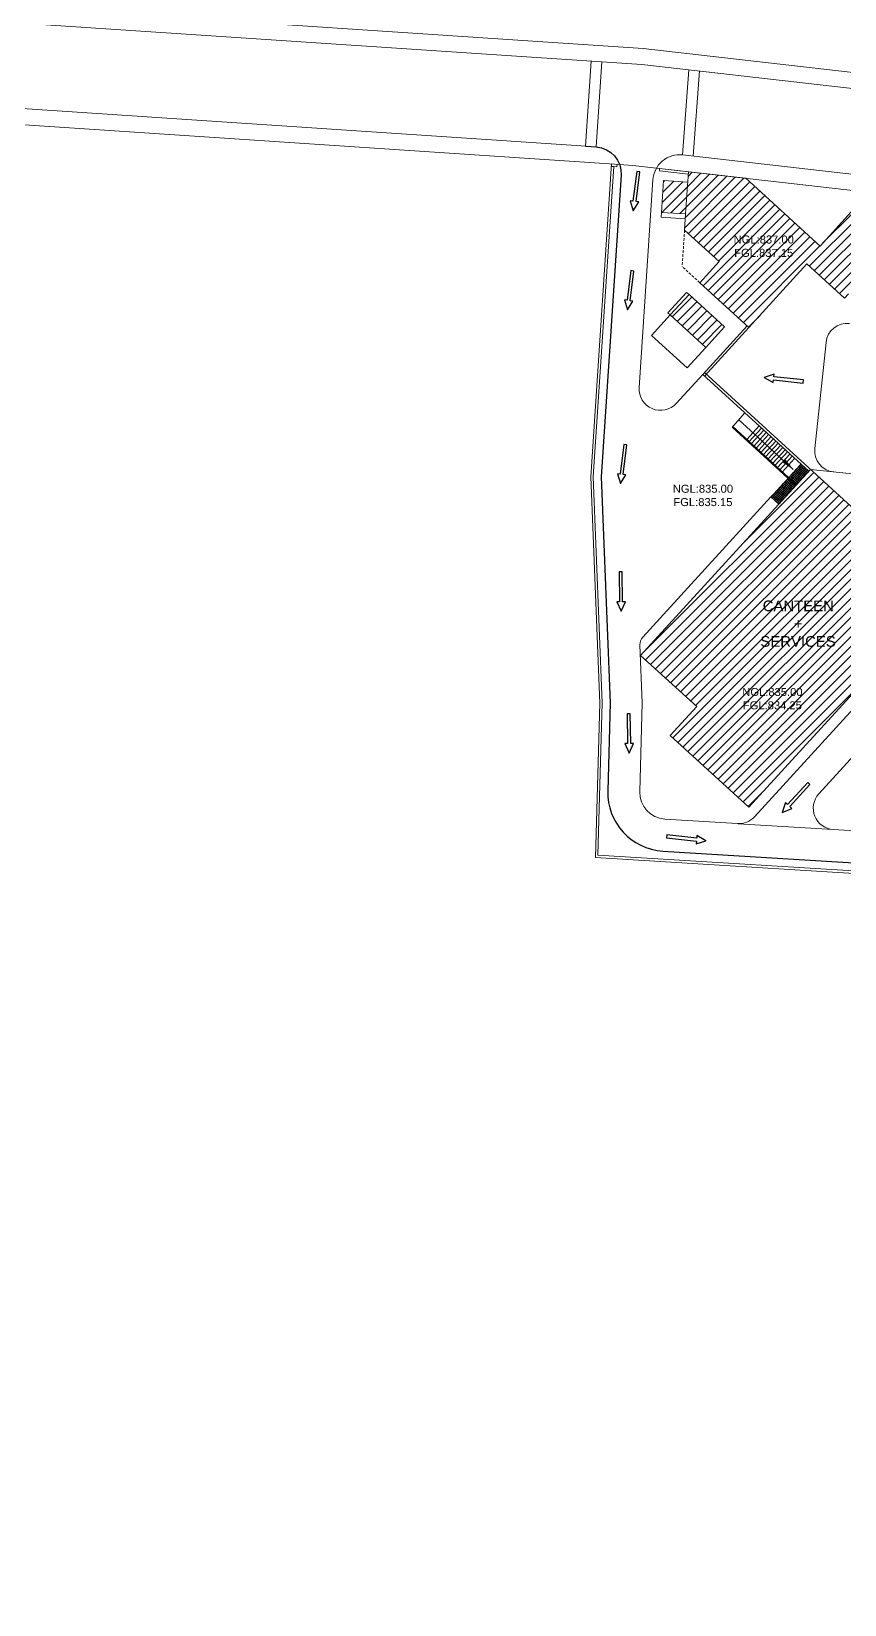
# Model space of a CAD drawing. Header units: metres. Extents: x 750 to 3116, y -341 to 1465.
# Drawn here: x 1494.9 to 1571, y 334.3 to 481.7 of the extents above; entities that cross this region are included whole.
import ezdxf

# ---------------------------------------------------------------- set-up
doc = ezdxf.new("R2010")
doc.units = ezdxf.units.M
doc.linetypes.add('ACAD_ISO02W100', pattern=[15, 12, -3])
doc.linetypes.add('DASHED2', pattern=[0.375, 0.25, -0.125])
for name, color, linetype, lineweight in [('Cycle road', 254, 'Continuous', 20), ('Footpath', 32, 'Continuous', 18), ('Hatch', 251, 'Continuous', 5), ('Hidden line', 251, 'Continuous', 5), ('Levels', 252, 'Continuous', 5), ('Main Road', 8, 'Continuous', 25), ('Railing', 190, 'Continuous', 5), ('Stiarcase', 180, 'Continuous', 5), ('Vehicular Road', 253, 'Continuous', 20), ('Wall ext', 20, 'Continuous', 18)]:
    doc.layers.add(name, color=color, linetype=linetype, lineweight=lineweight)
doc.layers.add('Text', color=7, linetype='Continuous')
doc.styles.get("Standard").update_dxf_attribs({"font": 'arial.ttf'})
doc.dimstyles.new('ISO-25', dxfattribs={"dimtxt": 2, "dimasz": 2, "dimexe": 1.25, "dimexo": 0.625, "dimgap": 1.5, "dimtad": 1, "dimtxsty": 'Standard', "dimblk": 'DOT', "dimcen": 1.5, "dimadec": 0, "dimazin": 0, "dimtfac": 1, "dimtmove": 0, "dimatfit": 3, "dimfxl": 0, "dimarcsym": 0})

# ---------------------------------------------------------------- blocks, each defined once
blk = doc.blocks.new('_Dot')
at = {"color": 0, "linetype": 'ByBlock', "lineweight": -2}
blk.add_line((-0.5, 0), (-1, 0), dxfattribs=at)
at = {"color": 0, "linetype": 'ByBlock', "const_width": 0.5}
blk.add_lwpolyline([(-0.25, 0, 1), (0.25, 0, 1)], format="xyb", close=True, dxfattribs=at)
blk = doc.blocks.new('arrow')
for p, q in [((0, 3687), (-403, 2800)), ((403, 2800), (0, 3687)), ((-403, 2800), (-143, 2800)), ((-143, 2800), (-143, 0)), ((143, 0), (143, 2800)), ((143, 2800), (403, 2800)), ((-143, 0), (143, 0))]:
    blk.add_line(p, q)
at = {"linetype": 'Continuous', "lineweight": 9}
for p in [(-5, 3699), (5, 3699)]:
    blk.add_line(p, (0, 3687), dxfattribs=at)

msp = doc.modelspace()

# ---------------------------------------------------------------- hatches: boundary and pattern name
at = {"layer": 'Hatch', "transparency": 33554687}
h = msp.add_hatch(dxfattribs=at)
h.set_pattern_fill('ANSI31', color=256, scale=0.2)
h.set_pattern_definition([(45, (-11491893.7876, -4445184.6138), (-0.449012806053, 0.449012806053), [])])
h.paths.add_polyline_path([(1629.315, 418.827), (1633.845, 414.678), (1630.577, 411.11), (1638.187, 404.139), (1640.084, 406.21), (1641.854, 404.589), (1643.225, 406.086), (1645.769, 403.756), (1662.268, 421.768), (1656.288, 427.246), (1654.39, 425.175), (1652.62, 426.796), (1651.249, 425.299), (1647.076, 429.122), (1640.538, 421.985), (1630.028, 431.612), (1628.13, 429.54), (1626.361, 431.161), (1624.989, 429.664), (1622.117, 432.295), (1612.311, 421.59), (1595.918, 436.606), (1576.15, 415.025), (1583.76, 408.054), (1585.658, 410.126), (1589.972, 406.174), (1597.88, 414.808), (1607.161, 406.307), (1610.43, 409.876), (1611.927, 408.505), (1613.824, 410.576), (1618.138, 406.625)])
h.paths.add_polyline_path([(1567.853, 440.609), (1551.941, 423.194), (1557.199, 418.39), (1554.724, 415.68), (1562.077, 408.962), (1575.904, 424.095), (1575.167, 424.77), (1579.726, 429.761)])
h.paths.add_polyline_path([(1567.526, 459.865), (1571.048, 456.648), (1573.489, 459.32), (1577.35, 455.792), (1579.791, 458.464), (1583.482, 455.091), (1585.924, 457.763), (1589.615, 454.39), (1593.938, 459.121), (1590.077, 462.649), (1587.635, 459.977), (1583.944, 463.35), (1581.503, 460.678), (1577.812, 464.051), (1575.37, 461.379), (1571.679, 464.752), (1568.75, 461.545), (1561.802, 467.893), (1556.419, 468.509), (1556.158, 464.553), (1556.058, 463.037), (1559.288, 460.085), (1557.487, 458.114), (1562.086, 453.911)])
h.paths.add_polyline_path([(1625.872, 458.575), (1618.575, 459.594), (1601.571, 461.537), (1600.595, 452.994), (1624.735, 450.432)])
h.paths.add_polyline_path([(1666.846, 428.346), (1658.141, 429.269), (1656.963, 427.984), (1662.944, 422.506), (1666.657, 426.56)])
h.paths.add_polyline_path([(1556.356, 467.546), (1554.091, 467.696), (1553.893, 464.702), (1556.158, 464.553)])
h.paths.add_polyline_path([(1559.797, 453.971), (1556.475, 457.006), (1554.721, 455.087), (1558.043, 452.052)])
h.paths.add_polyline_path([(1693.712, 400.277), (1690.735, 400.652), (1690.423, 398.172), (1693.399, 397.797)])
h.paths.add_polyline_path([(1689.388, 434.345), (1687.545, 436.033), (1685.518, 433.821), (1687.362, 432.132)])
at = {"layer": 'Hatch'}
h = msp.add_hatch(dxfattribs=at)
h.set_pattern_fill('NET', color=256, scale=0.05, angle=47.50634)
h.set_pattern_definition([(47.5063448676, (-11603873.80695, -4144414.1296), (-0.1170546532345, 0.1072369836211), []), (137.5063448676, (-11603873.80695, -4144414.1296), (-0.1072369836211, -0.1170546532345), [])])
h.paths.add_polyline_path([(1567.647, 440.384), (1567.698, 440.44), (1566.96, 441.114), (1565.813, 439.859), (1566.551, 439.185), (1566.568, 439.203)])
h.paths.add_polyline_path([(1565.745, 439.785), (1564.143, 438.032), (1564.882, 437.358), (1566.484, 439.111)])
h.paths.add_polyline_path([(1565.813, 439.859), (1565.745, 439.785), (1566.484, 439.111), (1566.551, 439.185)])

# ---------------------------------------------------------------- linework, layer by layer
at = {"layer": 'Cycle road'}
msp.add_line((1568.263, 442.577), (1569.319, 452.521), dxfattribs=at)
at = {"layer": 'Cycle road', "lineweight": 18}
msp.add_line((1567.853, 440.609), (1588.216, 438.449), dxfattribs=at)
at = {"layer": 'Cycle road', "lineweight": 20}
msp.add_arc((1571.307, 452.31), 2, 83.94311, 173.94311, dxfattribs=at)
at = {"layer": 'Cycle road'}
msp.add_arc((1570.252, 442.366), 2, 173.94311, 263.94311, dxfattribs=at)
at = {"layer": 'Footpath'}
for points in [[(902.066, 569.751), (918.789, 565.189), (938.099, 561.288), (960.172, 555.677), (975.037, 552.065), (1001.013, 545.213), (1021.854, 540.137), (1062.192, 530.534), (1088.304, 524.113), (1128.636, 512.002), (1179.002, 499.847), (1215.448, 493.4), (1243.364, 489.475), (1272.718, 484.676), (1293.96, 481.562), (1311.976, 478.745), (1342.077, 476.628), (1357.656, 476.671), (1376.699, 477.585), (1389.658, 478.299), (1408.726, 476.857), (1428.621, 477.146), (1439.358, 476.567), (1549.972, 469.187)], [(2216.125, 527.515), (2176.415, 524.643), (2151.526, 522.945), (2124.5, 521.595), (2102.592, 519.092), (2066.447, 510.062), (2027.786, 497.476), (1873.651, 450.921), (1866.076, 449.072), (1859.037, 448.365), (1845.561, 445.736), (1836.437, 444.178), (1826.794, 444.389), (1815.967, 446.085), (1802.486, 447.955), (1785.869, 449.6), (1777.954, 450.231), (1762.081, 453.632), (1746.359, 456.243), (1712.64, 459.38), (1620.187, 472.293), (1552.188, 480.064), (1444.636, 487.24)], [(1553.424, 468.851), (1598.157, 463.739)]]:
    msp.add_lwpolyline(points, dxfattribs=at)
at = {"layer": 'Hidden line'}
for p, q in [((1546.788, 470.903), (1547.32, 478.885)), ((1547.786, 470.836), (1548.318, 478.819)), ((1555.871, 470.081), (1556.463, 478.065)), ((1556.866, 469.967), (1557.457, 477.952)), ((1569.995, 406.871), (1561.09, 407.422))]:
    msp.add_line(p, q, dxfattribs=at)
at = {"layer": 'Hidden line', "linetype": 'DASHED2'}
for p in [(1556.058, 463.037), (1557.487, 458.114)]:
    msp.add_line(p, (1555.833, 459.625), dxfattribs=at)
at = {"layer": 'Hidden line', "linetype": 'ACAD_ISO02W100', "ltscale": 0.03}
msp.add_line((1564.143, 438.032), (1566.96, 441.114), dxfattribs=at)
at = {"layer": 'Hidden line'}
msp.add_lwpolyline([(1549.972, 469.187), (1551.197, 469.105), (1553.424, 468.851)], dxfattribs=at)
at = {"layer": 'Levels'}
for p, q in [((1553.863, 464.253), (1553.893, 464.702)), ((1556.128, 464.104), (1553.863, 464.253)), ((1554.5, 455.289), (1556.253, 457.209)), ((1556.253, 457.209), (1556.475, 457.006)), ((1552.967, 453.167), (1554.721, 455.087)), ((1554.5, 455.289), (1554.721, 455.087)), ((1552.967, 453.167), (1556.29, 450.132)), ((1556.29, 450.132), (1558.043, 452.052))]:
    msp.add_line(p, q, dxfattribs=at)
at = {"layer": 'Main Road'}
msp.add_lwpolyline([(1546.788, 470.903), (1547.786, 470.836, -0.4140093), (1550.114, 468.177), (1548.248, 439.918), (1549.097, 418.734), (1548.865, 410.497, 0.4044519), (1554.023, 404.852), (1577.549, 403.399), (1623.99, 402.508), (1693.189, 393.792, -0.3939172), (1694.499, 392.22), (1691.278, 334.253)], format="xyb", dxfattribs=at)
at = {"layer": 'Railing'}
for p, q in [((1560.504, 444.575), (1560.571, 444.648)), ((1566.484, 439.111), (1560.504, 444.575)), ((1566.551, 439.185), (1560.571, 444.648))]:
    msp.add_line(p, q, dxfattribs=at)
at = {"layer": 'Stiarcase'}
for p, q in [((1560.571, 444.648), (1561.718, 445.903)), ((1561.9, 443.434), (1563.047, 444.689)), ((1562.122, 443.232), (1563.268, 444.487)), ((1562.343, 443.03), (1563.49, 444.285)), ((1562.565, 442.827), (1563.711, 444.082)), ((1562.786, 442.625), (1563.933, 443.88)), ((1563.008, 442.422), (1564.154, 443.677)), ((1563.229, 442.22), (1564.376, 443.475)), ((1563.451, 442.018), (1564.597, 443.273))]:
    msp.add_line(p, q, dxfattribs=at)
at = {"layer": 'Stiarcase', "linetype": 'ACAD_ISO02W100', "ltscale": 40}
for p, q in [((1563.672, 441.815), (1564.819, 443.07)), ((1563.894, 441.613), (1565.04, 442.868)), ((1564.115, 441.411), (1565.262, 442.666)), ((1564.336, 441.208), (1565.483, 442.463)), ((1564.558, 441.006), (1565.705, 442.261)), ((1564.779, 440.804), (1565.926, 442.059)), ((1565.001, 440.601), (1566.148, 441.856)), ((1565.222, 440.399), (1566.369, 441.654))]:
    msp.add_line(p, q, dxfattribs=at)
at = {"layer": 'Vehicular Road'}
for points in [[(902.461, 571.198), (919.135, 566.65), (938.432, 562.751), (960.534, 557.133), (975.405, 553.519), (1001.382, 546.667), (1022.205, 541.595), (1062.545, 531.992), (1088.699, 525.56), (1129.028, 513.45), (1179.309, 501.316), (1215.683, 494.882), (1243.589, 490.959), (1272.948, 486.158), (1294.185, 483.045), (1312.145, 480.237), (1342.127, 478.128), (1357.618, 478.171), (1376.622, 479.083), (1389.673, 479.802), (1408.772, 478.358), (1430.356, 478.672), (1547.786, 470.836)], [(2216.233, 526.019), (2176.52, 523.147), (2151.614, 521.448), (2124.623, 520.1), (2102.86, 517.613), (2066.861, 508.619), (2028.235, 496.045), (1874.046, 449.473), (1866.33, 447.59), (1859.256, 446.88), (1845.831, 444.26), (1836.548, 442.675), (1826.661, 442.891), (1815.748, 444.601), (1802.309, 446.465), (1785.735, 448.106), (1777.736, 448.743), (1761.801, 452.158), (1746.167, 454.754), (1712.467, 457.89), (1619.998, 470.805), (1552.053, 478.569), (1444.558, 485.742)]]:
    msp.add_lwpolyline(points, dxfattribs=at)
at = {"layer": 'Vehicular Road', "lineweight": 20}
for points in [[(1557.761, 449.519), (1555.279, 446.802, -0.7090845), (1551.807, 448.283), (1553.093, 467.762, -0.4283022), (1555.871, 470.081), (1618.991, 462.868), (1682.293, 454.027, -0.3908743), (1683.583, 452.453), (1683.205, 445.992, 0.1884933), (1683.542, 444.953), (1684.624, 443.633, -0.3730881), (1684.57, 441.669), (1678.226, 434.743)], [(1588.849, 436.78), (1562.619, 408.073, -0.2268089), (1561.019, 407.426), (1554.208, 407.846, -0.4044519), (1551.863, 410.412), (1552.099, 418.752), (1551.881, 424.183, -0.1976138), (1552.142, 424.897), (1564.143, 438.032)], [(1670.001, 425.764), (1649.151, 403, -0.2432659), (1647.857, 402.525), (1624.206, 405.504), (1577.67, 406.397), (1569.995, 406.871, -0.6302458), (1568.642, 410.217), (1593.546, 437.474)]]:
    msp.add_lwpolyline(points, format="xyb", dxfattribs=at)
at = {"layer": 'Wall ext'}
for p, q in [((1549.416, 468.992), (1549.186, 469.008)), ((1549.715, 468.972), (1549.731, 469.203)), ((1553.698, 468.588), (1553.714, 468.818)), ((1557.487, 458.114), (1559.288, 460.085)), ((1557.931, 449.364), (1567.526, 459.865)), ((1571.048, 456.648), (1567.526, 459.865)), ((1554.721, 455.087), (1556.475, 457.006)), ((1556.475, 457.006), (1559.797, 453.971)), ((1557.487, 458.114), (1562.086, 453.911)), ((1554.721, 455.087), (1558.043, 452.052)), ((1557.761, 449.519), (1561.916, 454.067)), ((1558.043, 452.052), (1559.797, 453.971)), ((1579.726, 429.761), (1557.916, 449.689)), ((1567.698, 440.44), (1557.761, 449.519))]:
    msp.add_line(p, q, dxfattribs=at)
at = {"layer": 'Wall ext', "lineweight": 20}
for points in [[(1693.558, 393.307), (1693.528, 392.761), (1623.919, 401.529), (1577.509, 402.42), (1547.708, 404.26), (1548.117, 418.729), (1547.267, 439.93), (1549.202, 469.237), (1549.731, 469.202)], [(1693.328, 393.32), (1693.312, 393.02), (1623.935, 401.759), (1577.518, 402.65), (1547.944, 404.476), (1548.347, 418.73), (1547.497, 439.927), (1549.416, 468.992), (1549.715, 468.973)], [(1553.714, 468.818), (1561.802, 467.893)], [(1553.698, 468.588), (1556.404, 468.279)], [(1556.356, 467.546), (1554.091, 467.696), (1553.893, 464.702), (1556.158, 464.553), (1556.058, 463.037), (1559.288, 460.085)], [(1556.158, 464.553), (1556.419, 468.498)], [(1561.802, 467.893), (1568.75, 461.545), (1571.679, 464.752)]]:
    msp.add_lwpolyline(points, dxfattribs=at)
at = {"layer": 'Wall ext'}
msp.add_lwpolyline([(1579.726, 429.761), (1575.167, 424.77), (1575.904, 424.095), (1562.077, 408.962), (1554.724, 415.68), (1557.199, 418.39), (1551.941, 423.194), (1567.853, 440.609)], dxfattribs=at)

# ---------------------------------------------------------------- block references
at = {"lineweight": 15}
for p, xscale, yscale, zscale, rotation in [((1551.715, 468.51), 0.0009999999999999994, 0.0009999999999999994, 0.0009999999999999994, 172.8468599557951), ((1551.174, 459.224), 0.0009999999999999994, 0.0009999999999999994, 0.0009999999999999994, 172.8468599557951), ((1567.198, 448.855), 0.0009999999999999983, 0.0009999999999999983, 0.0009999999999999983, 83.94310849709252), ((1550.508, 442.945), 0.0009999999999999994, 0.0009999999999999994, 0.0009999999999999994, 172.8468599557951), ((1550.079, 431.009), 0.000999999999999999, 0.000999999999999999, 0.000999999999999999, 180.6845682504265), ((1550.832, 417.725), 0.000999999999999999, 0.000999999999999999, 0.000999999999999999, 180.6845682504265), ((1567.701, 411.189), 0.000999999999999998, 0.000999999999999998, 0.000999999999999998, 137.582148426922), ((1554.395, 406.234), 0.000999999999999999, 0.000999999999999999, 0.000999999999999999, 263.6132482916549)]:
    msp.add_blockref('arrow', p, dxfattribs=dict(at, xscale=xscale, yscale=yscale, zscale=zscale, rotation=rotation))

# ---------------------------------------------------------------- texts
at = {"layer": 'Text', "color": 30, "true_color": 0xf26722, "attachment_point": 1}
for s, width, insert, char_height in [('\\pi0.99399;NGL:837.00\\P\\pi1.05129;FGL:837.15', 7.5081, (1559.659, 462.535), 0.75), ('\\pi0.99399;NGL:835.00\\P\\pi1.05129;FGL:835.15', 7.5081, (1553.959, 439.181), 0.75), ('\\pi0.71964;CANTEEN\\P\\pi3.63506;+\\P\\pi0.50068;SERVICES', 7.93041, (1562.658, 428.333), 1), ('\\pi0.99399;NGL:835.00\\P\\pi1.05129;FGL:834.25', 7.5081, (1560.469, 420.137), 0.75)]:
    msp.add_mtext_dynamic_manual_height_columns(s, width=width, gutter_width=12.5, heights=[0], dxfattribs=dict(at, insert=insert, char_height=char_height))

# ---------------------------------------------------------------- leaders
msp.add_leader([(1566.239, 440.622), (1561.145, 445.276)], dimstyle='ISO-25', override={"dimasz": 1.2})

doc.saveas('drawing.dxf')
